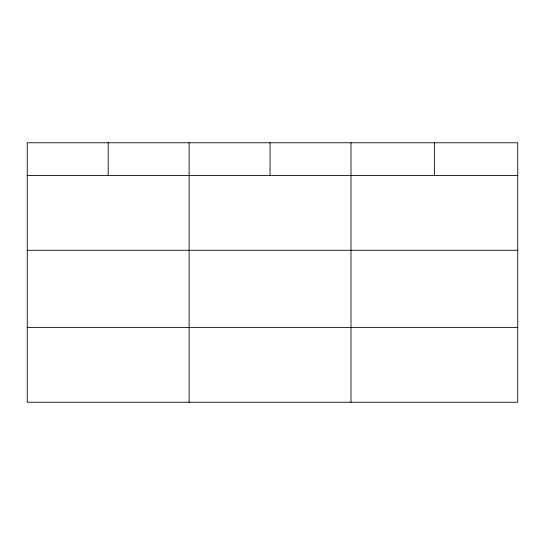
<?xml version="1.0" encoding="UTF-8"?>
<svg xmlns="http://www.w3.org/2000/svg" width="545" height="545" viewBox="0 0 545 545"><rect width="100%" height="100%" fill="white"/><g stroke="black" fill="none" stroke-linecap="round" stroke-linejoin="round"><path stroke-width="0.82" d="M517.75 250.284L517.75 142.77L27.25 142.77L27.25 402.23L517.75 402.23L517.75 250.284L27.25 250.284M27.25 175.449L517.75 175.449M27.25 327.388L517.75 327.388M434.365 142.77L434.365 175.449M350.98 142.77L350.98 402.23M270.048 142.77L270.048 175.449M189.115 142.77L189.115 402.23M108.183 142.77L108.183 175.449"/></g></svg>
